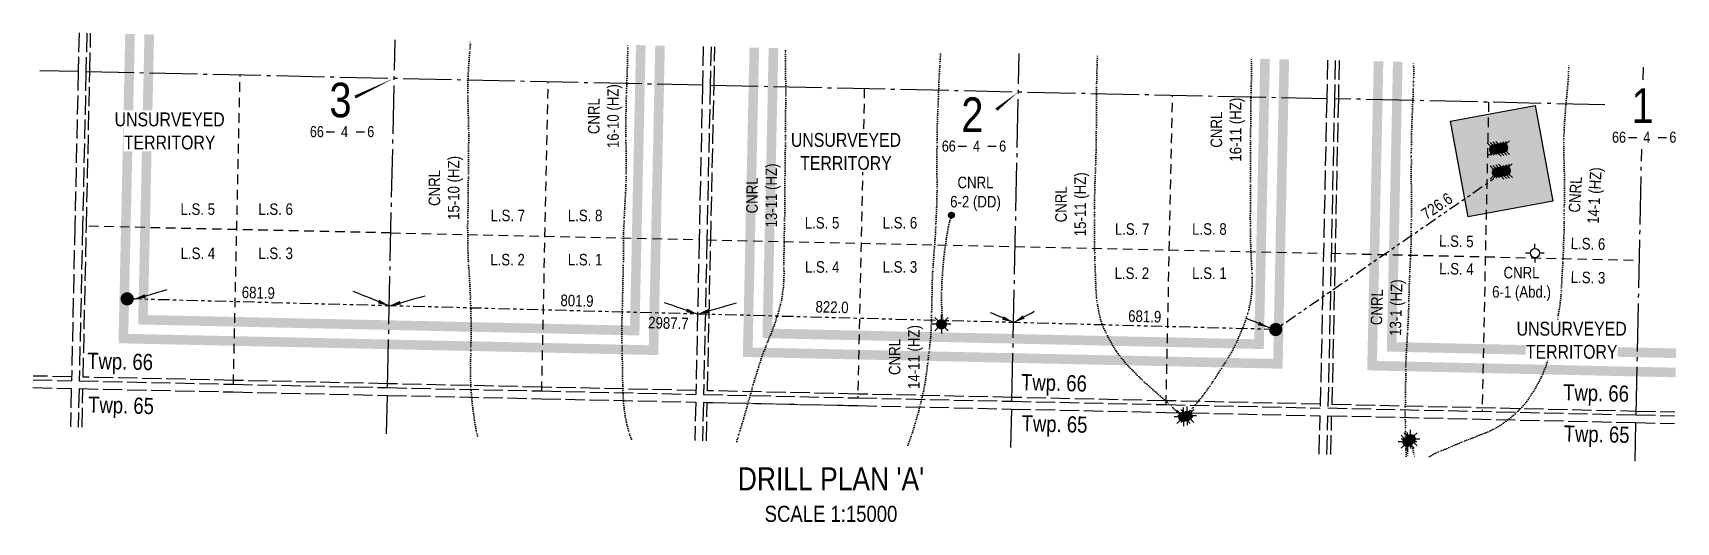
# Model space of a CAD drawing. Extents: x 401306 to 418331, y 6045711 to 6071172.
# Drawn here: x 413713 to 417984, y 6065957 to 6067229 of the extents above; entities that cross this region are included whole.
import ezdxf
from ezdxf.enums import TextEntityAlignment as Align

# ---------------------------------------------------------------- set-up
doc = ezdxf.new("R2010")
doc.units = 0
doc.header["$LTSCALE"] = 5
for name, pattern in [('foc-DOT', [1, 0.2, -0.8]), ('foc-DRILLPATH', [14.75, 6, -1.75, 1.75, -1.75, 1.75, -1.75]), ('foc-LSD', [8, 5, -3]), ('foc-QUARTERLINE', [33, 25, -3, 2, -3]), ('foc-UNSURVEYED', [12.5, 10, -2.5])]:
    doc.linetypes.add(name, pattern=pattern)
for name, color, linetype in [('10', 1, 'Continuous'), ('9', 3, 'Continuous'), ('AS-DRILL-T', 8, 'Continuous'), ('AS-TARGET-GAS-H', 181, 'Continuous'), ('AS-TARGET-OIL-H', 131, 'Continuous'), ('C-SYMBOL', 7, 'Continuous'), ('D-TXT', 6, 'Continuous'), ('DETAIL-HZ-Existing', 8, 'foc-DOT'), ('DETAIL-T', 7, 'Continuous'), ('F-WS-S', 8, 'Continuous'), ('L-BD', 7, 'Continuous'), ('L-BD1', 253, 'Continuous'), ('L-MON', 1, 'Continuous'), ('L-QSEC', 8, 'foc-QUARTERLINE'), ('L-SECLBL', 7, 'Continuous'), ('L-SECTION-LSD', 7, 'foc-LSD'), ('L-USEC', 7, 'foc-UNSURVEYED'), ('P-BUFFER-PURPLE-T', 187, 'Continuous'), ('P-PDRILLPATH', 12, 'foc-DRILLPATH'), ('P-PROPOSED', 10, 'Continuous'), ('P-PROPOSED-H', 21, 'Continuous')]:
    doc.layers.add(name, color=color, linetype=linetype)
doc.styles.add('100L', font='ARIALN.TTF', dxfattribs={"height": 11})
doc.styles.add('80CG', font='ARIALN.TTF', dxfattribs={"height": 10})
doc.styles.add('80L', font='ARIALN.TTF', dxfattribs={"height": 10})
doc.styles.add('SIMPLEX', font='ARIALN.TTF')
doc.styles.get("Standard").update_dxf_attribs({"font": 'ARIALN.TTF'})
doc.dimstyles.new('Compass 5 000', dxfattribs={"dimscale": 5, "dimtxt": 9, "dimasz": 2, "dimexe": 0.2, "dimexo": 0.0625, "dimgap": 0.5, "dimtad": 0, "dimtih": 1, "dimtoh": 1, "dimzin": 0, "dimdsep": 46, "dimtxsty": '80CG', "dimcen": 0.1, "dimse1": 1, "dimse2": 1, "dimclrd": 256, "dimclrt": 256, "dimaunit": 1, "dimadec": 4, "dimazin": 0, "dimtfac": 0.06, "dimtofl": 0, "dimtmove": 0, "dimatfit": 1, "dimfxl": 0.2, "dimtolj": 1, "dimtzin": 0, "dimlwd": -1, "dimarcsym": 0})

# ---------------------------------------------------------------- blocks, each defined once
blk = doc.blocks.new('L-SECLBL')
at = {"layer": '9', "color": 7}
for p, q in [((-5.1, -27.8), (-12.3, -27.8)), ((20.7, -27.8), (13.5, -27.8))]:
    blk.add_line(p, q, dxfattribs=at)
at = {"layer": '10', "color": 2, "style": 'SIMPLEX'}
blk.add_attdef('SEC', text='', height=30, dxfattribs=at).set_placement((0, 0), align=Align.MIDDLE)
at = {"layer": '10', "color": 5, "style": '80L'}
blk.add_attdef('TWP', text='', height=9.5, dxfattribs=at).set_placement((-14.4, -27.4), align=Align.MIDDLE_RIGHT)
blk.add_attdef('RGE', text='', height=9.5, dxfattribs=at).set_placement((3.6, -27.4), align=Align.MIDDLE_CENTER)
blk.add_attdef('MER', text='', height=9.5, dxfattribs=at).set_placement((23.2, -27.4), align=Align.MIDDLE_LEFT)
blk = doc.blocks.new('Gabd')
for p, q in [((-0.81, 0), (-1.62, 0)), ((0, 0.81), (0, 1.62)), ((1.62, 0), (0.81, 0)), ((0, -0.81), (0, -1.62))]:
    blk.add_line(p, q)
blk.add_circle((0, 0), 0.8)
blk = doc.blocks.new('BH-Existing')
at = {"layer": 'AS-DRILL-T'}
h = blk.add_hatch(color=256, dxfattribs=at)
h.dxf.hatch_style = 1
edge = h.paths.add_edge_path()
edge.add_arc((0, 0), 0.5, 0, 360)
blk.add_circle((0, 0), 0.5, dxfattribs=at)
blk = doc.blocks.new('GAS')
h = blk.add_hatch(color=255)
h.dxf.hatch_style = 1
edge = h.paths.add_edge_path()
edge.add_arc((0, 0), 0.9, 0, 360)
for p, q in [((-0.81, 0), (-1.62, 0)), ((-0.57, 0.57), (-1.14, 1.14)), ((0, 0.81), (0, 1.62)), ((0.57, 0.57), (1.14, 1.14)), ((1.62, 0), (0.81, 0)), ((-0.57, -0.57), (-1.14, -1.14)), ((0, -0.81), (0, -1.62)), ((1.14, -1.14), (0.57, -0.57))]:
    blk.add_line(p, q)
blk.add_circle((0, 0), 0.8)
blk = doc.blocks.new('plbh')
at = {"layer": 'L-MON'}
h = blk.add_hatch(color=255, dxfattribs=at)
h.dxf.hatch_style = 1
edge = h.paths.add_edge_path()
edge.add_arc((0, 0), 1.16, 0, 360)
h = blk.add_hatch(color=256, dxfattribs=at)
h.dxf.hatch_style = 1
h.paths.add_polyline_path([(-0.96, 0, 1), (0.96, 0, 1)])
h.paths.add_polyline_path([(0.91, 0, -1), (-0.91, 0, -1)], flags=16)
h.paths.add_polyline_path([(0.45, 0, -1), (-0.45, 0, -1)], flags=0)
h = blk.add_hatch(color=256, dxfattribs=at)
h.dxf.hatch_style = 1
h.paths.add_polyline_path([(-0.45, 0, 1), (0.45, 0, 1)])
h.paths.add_polyline_path([(0.4, 0, -1), (-0.4, 0, -1)], flags=16)
at = {"layer": 'L-MON', "color": 240}
for radius in [0.96, 0.91, 0.45, 0.4]:
    blk.add_circle((0, 0), radius, dxfattribs=at)
blk = doc.blocks.new('WC')
at = {"layer": 'L-MON'}
h = blk.add_hatch(color=255, dxfattribs=at)
h.dxf.hatch_style = 1
edge = h.paths.add_edge_path()
edge.add_arc((0, 0), 0.9, 0, 360)
at = {"layer": 'L-MON', "color": 240, "flags": 128}
for points in [[(-0.62, 0.5), (-1.23, 1.12)], [(0.52, 0.61), (1.13, 1.21)], [(-1.18, -1.18), (-0.56, -0.57)], [(1.16, -1.18), (0.56, -0.57)]]:
    blk.add_lwpolyline(points, dxfattribs=at)
at = {"layer": 'L-MON', "color": 240}
for radius in [0.8, 0.373]:
    blk.add_circle((0, 0), radius, dxfattribs=at)

msp = doc.modelspace()

# ---------------------------------------------------------------- hatches: boundary and pattern name
at = {"layer": 'AS-TARGET-GAS-H'}
h = msp.add_hatch(color=256, dxfattribs=at)
h.dxf.hatch_style = 1
h.paths.add_polyline_path([(415280.713, 6067197.084), (415265.103, 6066467.999), (414012.177, 6066495.377), (414028.056, 6067224.546), (414003.072, 6067225.094), (413986.649, 6066470.939), (415289.552, 6066442.469), (415305.696, 6067196.536)])
h = msp.add_hatch(color=256, dxfattribs=at)
h.dxf.hatch_style = 1
h.paths.add_polyline_path([(416903.321, 6067161.511), (416887.978, 6066432.506), (415634.978, 6066459.912), (415650.588, 6067188.975), (415625.604, 6067189.522), (415609.46, 6066435.475), (416912.436, 6066406.976), (416928.304, 6067160.963)])
h = msp.add_hatch(color=256, dxfattribs=at)
h.dxf.hatch_style = 1
h.paths.add_polyline_path([(417273.192, 6067153.402), (417248.209, 6067153.95), (417232.344, 6066400.484), (417983.728, 6066383.576), (417984.291, 6066408.559), (417257.853, 6066424.906)])
at = {"layer": 'AS-TARGET-OIL-H'}
h = msp.add_hatch(color=256, dxfattribs=at)
h.dxf.hatch_style = 1
h.paths.add_polyline_path([(415330.68, 6067195.988), (415314, 6066416.939), (413961.121, 6066446.502), (413978.089, 6067225.641), (413953.105, 6067226.189), (413935.593, 6066422.064), (415338.449, 6066391.409), (415355.664, 6067195.44)])
h = msp.add_hatch(color=256, dxfattribs=at)
h.dxf.hatch_style = 1
h.paths.add_polyline_path([(416903.321, 6067161.511), (416887.978, 6066432.506), (415634.978, 6066459.912), (415650.588, 6067188.975), (415625.604, 6067189.522), (415609.46, 6066435.475), (416912.436, 6066406.976), (416928.304, 6067160.963)])
h.paths.add_polyline_path([(415583.941, 6066411.037), (415600.62, 6067190.07), (415575.637, 6067190.618), (415558.423, 6066386.6), (416961.352, 6066355.915), (416978.272, 6067159.868), (416953.288, 6067160.415), (416936.894, 6066381.445)])
h = msp.add_hatch(color=256, dxfattribs=at)
h.dxf.hatch_style = 1
h.paths.add_polyline_path([(417223.225, 6067154.497), (417198.241, 6067155.045), (417181.325, 6066351.64), (417982.604, 6066333.609), (417983.166, 6066358.593), (417206.834, 6066376.062)])
at = {"layer": 'P-PROPOSED-H'}
h = msp.add_hatch(color=256, dxfattribs=at)
h.dxf.hatch_style = 1
h.paths.add_polyline_path([(417443.886, 6066750.996), (417663.674, 6066791.607), (417617.76, 6067040.096), (417397.972, 6066999.486)])

# ---------------------------------------------------------------- linework, layer by layer
at = {"layer": 'DETAIL-HZ-Existing', "flags": 128}
for points in [[(414868.628, 6066181.607), (414866.391, 6066192.031), (414862.924, 6066210.889), (414859.837, 6066229.72), (414857.073, 6066248.723), (414854.828, 6066267.686), (414853.072, 6066286.548), (414851.703, 6066305.771), (414850.831, 6066324.834), (414850.46, 6066343.917), (414850.518, 6066363), (414850.786, 6066382.038), (414851.264, 6066401.102), (414851.566, 6066411.008), (414851.762, 6066420.146), (414851.963, 6066439.316), (414852.022, 6066458.419), (414851.961, 6066477.555), (414851.712, 6066496.735), (414851.225, 6066516.03), (414850.558, 6066535.308), (414849.806, 6066554.409), (414848.967, 6066573.611), (414847.955, 6066592.647), (414846.533, 6066611.712), (414845.152, 6066630.846), (414844.319, 6066649.868), (414843.84, 6066669.073), (414843.539, 6066688.184), (414843.24, 6066707.364), (414843.069, 6066726.443), (414843.342, 6066745.741), (414843.941, 6066764.833), (414844.419, 6066783.917), (414844.579, 6066803.038), (414844.619, 6066822.171), (414844.817, 6066841.242), (414845.147, 6066860.389), (414845.317, 6066879.55), (414845.349, 6066898.753), (414845.487, 6066917.825), (414845.706, 6066936.924), (414845.857, 6066956.116), (414845.816, 6066975.221), (414845.415, 6066994.324), (414844.824, 6067013.421), (414844.252, 6067032.507), (414843.713, 6067051.693), (414843.504, 6067070.872), (414843.632, 6067089.954), (414844.071, 6067109.059), (414844.891, 6067128.186), (414846.07, 6067147.265), (414847.498, 6067166.329), (414849.029, 6067185.48), (414850.528, 6067204.553), (414850.675, 6067206.511)], [(415268.668, 6066172.87), (415268.18, 6066174.129), (415262.106, 6066192.204), (415257.039, 6066210.616), (415253.149, 6066229.334), (415250.277, 6066248.42), (415248.345, 6066267.516), (415247.183, 6066286.575), (415246.453, 6066305.745), (415245.931, 6066324.8), (415245.58, 6066343.892), (415245.358, 6066362.951), (415245.1, 6066382.201), (415244.788, 6066401.272), (415244.768, 6066402.663), (415244.416, 6066420.355), (415243.955, 6066439.429), (415243.694, 6066458.539), (415243.935, 6066477.728), (415244.573, 6066496.779), (415245.192, 6066515.9), (415245.661, 6066534.984), (415246.07, 6066554.11), (415246.489, 6066573.205), (415246.908, 6066592.311), (415247.328, 6066611.436), (415247.718, 6066630.572), (415248.018, 6066649.74), (415248.027, 6066668.844), (415247.898, 6066688.041), (415248.226, 6066707.099), (415249.058, 6066726.305), (415250.079, 6066745.498), (415251.048, 6066764.602), (415252.017, 6066783.705), (415253.115, 6066802.756), (415254.125, 6066821.909), (415254.785, 6066841.019), (415255.195, 6066860.195), (415255.354, 6066879.276), (415255.273, 6066898.392), (415255.068, 6066917.301), (415254.744, 6066936.722), (415254.382, 6066955.784), (415254.243, 6066974.981), (415254.402, 6066994.112), (415254.611, 6067013.212), (415254.849, 6067032.252), (415255.288, 6067051.337), (415255.845, 6067070.369), (415256.485, 6067089.49), (415257.213, 6067108.568), (415257.865, 6067127.779), (415258.437, 6067147.021), (415258.936, 6067166.145), (415259.475, 6067185.248), (415259.835, 6067197.541)], [(415542.658, 6066166.886), (415544.518, 6066173.107), (415547.2, 6066182.052), (415549.903, 6066191.046), (415552.566, 6066200.021), (415555.219, 6066209.016), (415557.903, 6066218.031), (415560.546, 6066227.026), (415563.17, 6066236.052), (415569.103, 6066256.68), (415574.247, 6066275.034), (415577.251, 6066285.962), (415579.302, 6066293.44), (415584.508, 6066311.883), (415589.96, 6066330.16), (415595.622, 6066348.413), (415601.164, 6066366.639), (415607.032, 6066384.697), (415607.085, 6066384.826), (415613.809, 6066402.716), (415620.921, 6066420.498), (415627.972, 6066438.201), (415634.914, 6066455.977), (415641.6, 6066473.938), (415647.679, 6066492.052), (415653.093, 6066510.39), (415657.631, 6066528.917), (415661.162, 6066547.646), (415663.631, 6066566.688), (415664.998, 6066585.723), (415665.457, 6066604.787), (415665.319, 6066624.054), (415665.237, 6066643.101), (415665.454, 6066662.14), (415665.683, 6066681.21), (415665.961, 6066700.298), (415666.451, 6066719.422), (415666.951, 6066738.556), (415667.25, 6066757.684), (415667.44, 6066776.824), (415667.662, 6066796.094), (415667.874, 6066815.314), (415667.962, 6066834.396), (415667.991, 6066853.49), (415668.132, 6066872.671), (415668.39, 6066891.72), (415668.681, 6066910.948), (415668.919, 6066930.007), (415669.019, 6066949.13), (415669.087, 6066968.223), (415669.277, 6066987.343), (415669.486, 6067006.443), (415669.676, 6067025.613), (415669.875, 6067044.693), (415669.985, 6067063.875), (415669.916, 6067083.041), (415669.764, 6067102.139), (415669.553, 6067121.248), (415669.242, 6067140.349), (415669.022, 6067159.478), (415669.115, 6067178.78), (415669.329, 6067188.564)], [(415987.185, 6066157.177), (415988.915, 6066161.799), (415991.856, 6066169.748), (415994.79, 6066177.837), (415997.646, 6066186.067), (416000.407, 6066194.49), (416003.017, 6066202.866), (416005.549, 6066211.334), (416008.029, 6066219.723), (416010.5, 6066228.132), (416012.922, 6066236.632), (416015.236, 6066245.215), (416017.465, 6066253.999), (416019.644, 6066262.794), (416021.834, 6066271.679), (416024.027, 6066280.635), (416026.15, 6066289.671), (416028.126, 6066298.781), (416029.985, 6066308.073), (416031.625, 6066317.38), (416034.417, 6066335.225), (416036.317, 6066348.717), (416036.758, 6066352.038), (416037.539, 6066358.163), (416038.692, 6066367.631), (416039.622, 6066375.552), (416039.806, 6066377.139), (416040.919, 6066386.617), (416042.092, 6066396.084), (416043.245, 6066405.572), (416044.338, 6066415.011), (416046.184, 6066433.975), (416046.908, 6066443.512), (416047.938, 6066462.644), (416048.273, 6066472.219), (416048.577, 6066481.765), (416048.831, 6066491.292), (416049.055, 6066500.829), (416049.533, 6066519.883), (416049.953, 6066539.009), (416050.311, 6066558.076), (416050.517, 6066567.693), (416050.751, 6066577.24), (416050.975, 6066586.748), (416051.299, 6066596.253), (416052.376, 6066615.294), (416053.764, 6066634.309), (416055.143, 6066653.424), (416056.524, 6066672.609), (416057.269, 6066682.165), (416057.992, 6066691.662), (416059.149, 6066710.651), (416060.047, 6066729.696), (416060.925, 6066748.742), (416061.803, 6066767.817), (416062.522, 6066786.906), (416063.001, 6066805.991), (416063.31, 6066825.128), (416063.199, 6066844.215), (416062.859, 6066863.367), (416062.867, 6066882.461), (416063.006, 6066901.562), (416063.017, 6066920.757), (416063.195, 6066939.817), (416063.554, 6066958.894), (416063.794, 6066978.073), (416064.023, 6066997.153), (416064.661, 6067016.243), (416065.61, 6067035.307), (416066.379, 6067054.445), (416067.06, 6067073.595), (416067.767, 6067092.634), (416068.595, 6067111.661), (416069.614, 6067130.763), (416070.785, 6067149.943), (416072.053, 6067168.99), (416072.81, 6067179.718)], [(416703.785, 6066230.892), (416703.826, 6066230.931), (416703.806, 6066230.932), (416703.625, 6066230.866), (416703.495, 6066230.899), (416703.476, 6066230.929), (416703.446, 6066230.91), (416703.415, 6066230.9), (416703.396, 6066230.921), (416703.307, 6066230.983), (416703.139, 6066231.056), (416702.839, 6066231.052), (416702.549, 6066231.059), (416702.479, 6066231.1), (416702.5, 6066231.11), (416702.519, 6066231.089), (416702.528, 6066231.019), (416702.545, 6066230.879), (416702.602, 6066230.727), (416702.587, 6066230.518), (416702.512, 6066230.269), (416702.469, 6066230.12), (416702.416, 6066229.991), (416702.29, 6066229.704), (416702.175, 6066229.466), (416702.061, 6066229.268), (416701.936, 6066229.051), (416701.761, 6066228.835), (416701.556, 6066228.569), (416701.62, 6066228.298), (416701.977, 6066228.16), (416702.326, 6066228.083), (416702.603, 6066227.967), (416702.841, 6066227.872), (416703.031, 6066227.848), (416703.261, 6066227.833), (416703.51, 6066227.788), (416703.698, 6066227.694), (416703.816, 6066227.591), (416703.826, 6066227.621), (416703.767, 6066227.642), (416703.696, 6066227.604), (416703.644, 6066227.535), (416703.592, 6066227.426), (416703.591, 6066227.376), (416703.579, 6066227.286), (416703.527, 6066227.187), (416703.454, 6066227.049), (416703.331, 6066226.921), (416703.23, 6066226.843), (416703.166, 6066226.685), (416703.222, 6066226.473), (416703.358, 6066226.31), (416703.426, 6066226.189), (416703.405, 6066226.129), (416703.395, 6066226.15), (416703.457, 6066226.238), (416703.5, 6066226.367), (416703.492, 6066226.488), (416703.575, 6066226.626), (416703.69, 6066226.854), (416703.775, 6066227.102), (416703.811, 6066227.371), (416703.846, 6066227.62), (416703.841, 6066227.851), (416703.765, 6066228.062), (416703.638, 6066228.175), (416703.528, 6066228.167), (416703.407, 6066228.15), (416703.318, 6066228.202), (416703.23, 6066228.264), (416703.11, 6066228.276), (416703.072, 6066228.377), (416703.083, 6066228.447), (416703.064, 6066228.487), (416702.996, 6066228.568), (416702.722, 6066228.874), (416702.284, 6066229.424), (416701.712, 6066230.276), (416700.994, 6066231.351), (416700.079, 6066232.531), (416698.916, 6066233.796), (416697.524, 6066235.156), (416695.866, 6066236.681), (416693.952, 6066238.412), (416691.813, 6066240.348), (416689.477, 6066242.487), (416687.005, 6066244.78), (416684.367, 6066247.267), (416681.505, 6066250.018), (416678.476, 6066252.952), (416675.231, 6066256.081), (416671.819, 6066259.324), (416668.208, 6066262.641), (416664.36, 6066266.084), (416660.306, 6066269.7), (416656.057, 6066273.571), (416651.653, 6066277.695), (416647.043, 6066281.993), (416642.124, 6066286.348), (416636.966, 6066290.758), (416631.66, 6066295.271), (416626.299, 6066299.996), (416620.86, 6066304.862), (416615.284, 6066309.84), (416609.552, 6066314.993), (416603.79, 6066320.176), (416598.012, 6066325.539), (416592.26, 6066331.162), (416586.44, 6066336.936), (416581.806, 6066341.525), (416580.513, 6066342.813), (416574.587, 6066348.749), (416568.693, 6066354.735), (416565.06, 6066358.433), (416562.73, 6066360.803), (416556.801, 6066367.089), (416550.959, 6066373.674), (416545.171, 6066380.468), (416539.588, 6066387.478), (416534.2, 6066394.713), (416529.046, 6066402.154), (416524.127, 6066409.81), (416519.462, 6066417.68), (416511.631, 6066431.899), (416507.704, 6066439.173), (416503.345, 6066447.337), (416499.14, 6066455.658), (416495.31, 6066464.211), (416491.926, 6066473.024), (416488.965, 6066482.019), (416486.488, 6066491.163), (416484.383, 6066500.44), (416482.541, 6066509.801), (416480.89, 6066519.218), (416479.425, 6066528.481), (416479.381, 6066528.762), (416478.083, 6066538.321), (416476.455, 6066557.37), (416475.639, 6066576.482), (416475.013, 6066595.599), (416474.296, 6066614.708), (416473.511, 6066633.869), (416472.997, 6066653.074), (416472.752, 6066672.224), (416472.575, 6066691.312), (416472.481, 6066710.538), (416472.477, 6066729.723), (416472.421, 6066748.858), (416472.354, 6066767.914), (416472.41, 6066787.107), (416472.734, 6066806.234), (416473.302, 6066825.527), (416473.976, 6066844.637), (416474.71, 6066863.755), (416475.384, 6066882.865), (416476.028, 6066901.946), (416476.592, 6066921.088), (416476.846, 6066940.207), (416477.07, 6066959.317), (416477.305, 6066978.436), (416477.359, 6066997.569), (416477.477, 6067016.881), (416477.631, 6067035.972), (416477.604, 6067055.067), (416477.608, 6067074.181), (416477.943, 6067093.348), (416478.388, 6067112.463), (416478.841, 6067131.568), (416479.445, 6067150.659), (416480.159, 6067169.779), (416480.199, 6067170.787)], [(416713.573, 6066233.134), (416713.653, 6066233.143), (416713.889, 6066232.958), (416714.034, 6066232.694), (416714.189, 6066232.481), (416714.4, 6066232.047), (416714.356, 6066231.367), (416714.263, 6066230.789), (416714.469, 6066230.555), (416714.799, 6066230.548), (416715.328, 6066230.507), (416715.975, 6066230.373), (416716.194, 6066230.308), (416716.204, 6066230.308), (416716.392, 6066230.244), (416716.669, 6066230.078), (416716.664, 6066229.368), (416716.057, 6066229.051), (416715.325, 6066229.446), (416714.85, 6066229.687), (416713.881, 6066229.707), (416713.408, 6066229.567), (416713.333, 6066229.369), (416713.227, 6066229.531), (416712.925, 6066229.927), (416712.553, 6066230.295), (416713.139, 6066230.583), (416713.845, 6066230.408), (416713.58, 6066230.173), (416713.122, 6066229.773), (416712.881, 6066230.208), (416712.606, 6066231.414), (416712.396, 6066232.329), (416712.541, 6066233.036), (416712.752, 6066233.562), (416712.893, 6066234.079), (416712.934, 6066234.608), (416712.923, 6066235.048), (416712.823, 6066235.501), (416712.757, 6066235.682), (416712.796, 6066235.651), (416712.827, 6066235.681), (416712.888, 6066235.729), (416712.959, 6066235.798), (416713.082, 6066235.925), (416713.481, 6066236.357), (416714.076, 6066237.075), (416714.827, 6066238.069), (416715.753, 6066239.25), (416716.84, 6066240.537), (416718.071, 6066241.971), (416719.475, 6066243.582), (416721.033, 6066245.339), (416722.674, 6066247.275), (416724.337, 6066249.32), (416726.075, 6066251.564), (416727.919, 6066254.066), (416729.946, 6066256.764), (416732.178, 6066259.677), (416734.561, 6066262.647), (416737.064, 6066265.605), (416739.71, 6066268.68), (416742.51, 6066271.971), (416745.476, 6066275.55), (416748.639, 6066279.424), (416752.048, 6066283.583), (416755.653, 6066288.037), (416759.315, 6066292.851), (416763.034, 6066297.983), (416766.909, 6066303.373), (416770.889, 6066308.98), (416774.905, 6066314.906), (416778.957, 6066321.102), (416783.152, 6066327.465), (416787.462, 6066334.045), (416791.823, 6066340.685), (416796.246, 6066347.403), (416800.712, 6066354.27), (416802.914, 6066357.654), (416805.272, 6066361.295), (416809.821, 6066368.29), (416814.421, 6066375.345), (416816.282, 6066378.226), (416818.974, 6066382.53), (416823.433, 6066389.998), (416827.715, 6066397.619), (416831.931, 6066405.461), (416836.071, 6066413.446), (416840.134, 6066421.612), (416844.667, 6066431.608), (416849.941, 6066444.06), (416853.324, 6066452.19), (416856.877, 6066460.817), (416860.349, 6066469.405), (416863.673, 6066478.077), (416866.772, 6066487.013), (416869.593, 6066495.996), (416872.188, 6066505.223), (416874.507, 6066514.566), (416876.564, 6066523.905), (416878.25, 6066532.681), (416878.363, 6066533.289), (416879.775, 6066542.821), (416880.888, 6066552.41), (416881.699, 6066561.915), (416882.201, 6066571.476), (416882.37, 6066580.445), (416882.373, 6066581.015), (416882.295, 6066590.578), (416882.067, 6066600.135), (416881.699, 6066609.695), (416880.653, 6066628.852), (416879.51, 6066648.11), (416878.743, 6066667.211), (416878.268, 6066686.345), (416877.951, 6066705.436), (416877.705, 6066724.575), (416877.49, 6066743.714), (416877.534, 6066762.857), (416877.788, 6066781.956), (416878.025, 6066801.186), (416878.059, 6066820.339), (416877.925, 6066839.546), (416877.88, 6066858.702), (416877.924, 6066877.805), (416877.978, 6066896.948), (416878.044, 6066916.161), (416877.981, 6066935.407), (416878.006, 6066954.54), (416878.289, 6066973.649), (416878.545, 6066992.857), (416878.68, 6067011.989), (416878.754, 6067031.112), (416878.92, 6067050.322), (416879.414, 6067069.446), (416879.919, 6067088.58), (416880.185, 6067107.789), (416880.479, 6067126.897), (416880.543, 6067146.02), (416880.437, 6067162.012)], [(417282.179, 6066128.892), (417282.215, 6066132.167), (417282.213, 6066136.358), (417282.116, 6066140.791), (417281.943, 6066145.445), (417281.696, 6066150.342), (417281.464, 6066155.458), (417281.246, 6066160.823), (417281.035, 6066166.459), (417280.86, 6066172.414), (417280.721, 6066178.688), (417280.633, 6066183.071), (417280.62, 6066185.282), (417280.604, 6066192.164), (417280.605, 6066199.325), (417280.61, 6066206.697), (417280.548, 6066214.21), (417280.419, 6066221.874), (417280.332, 6066229.668), (417280.319, 6066237.63), (417280.36, 6066245.751), (417280.405, 6066250.721), (417280.433, 6066253.991), (417280.525, 6066262.171), (417280.607, 6066270.841), (417280.665, 6066279.302), (417280.723, 6066287.792), (417280.773, 6066296.323), (417280.893, 6066304.922), (417281.116, 6066313.63), (417281.341, 6066322.437), (417281.478, 6066331.326), (417281.568, 6066340.386), (417281.672, 6066349.586), (417281.777, 6066358.896), (417281.905, 6066368.305), (417282.124, 6066377.773), (417282.485, 6066387.337), (417282.967, 6066396.959), (417283.53, 6066406.61), (417284.024, 6066414.911), (417285.266, 6066436.86), (417285.724, 6066444.842), (417286.33, 6066454.171), (417286.956, 6066463.5), (417287.552, 6066472.82), (417288.118, 6066482.16), (417288.576, 6066491.562), (417288.852, 6066500.909), (417289.039, 6066510.287), (417289.217, 6066519.715), (417289.434, 6066529.073), (417289.671, 6066538.45), (417289.928, 6066547.816), (417290.175, 6066557.223), (417290.432, 6066566.58), (417290.78, 6066576.005), (417291.155, 6066585.289), (417291.522, 6066594.643), (417291.889, 6066604.018), (417292.276, 6066613.421), (417292.684, 6066622.855), (417293.133, 6066632.278), (417293.579, 6066641.63), (417294.084, 6066651.382), (417294.597, 6066661.053), (417295.042, 6066670.796), (417295.336, 6066680.512), (417295.501, 6066690.271), (417295.636, 6066700.01), (417295.711, 6066709.751), (417295.735, 6066719.502), (417295.83, 6066729.252), (417296.015, 6066738.991), (417296.2, 6066748.739), (417296.414, 6066758.477), (417296.619, 6066768.214), (417296.724, 6066777.964), (417296.729, 6066787.716), (417296.673, 6066797.47), (417296.548, 6066807.204), (417296.378, 6066816.75), (417296.163, 6066826.487), (417295.988, 6066836.233), (417295.923, 6066845.986), (417295.887, 6066855.739), (417295.892, 6066865.501), (417295.957, 6066875.232), (417296.011, 6066884.943), (417296.016, 6066894.705), (417295.991, 6066904.448), (417295.975, 6066914.17), (417295.99, 6066923.922), (417296.065, 6066933.673), (417296.18, 6066943.432), (417296.343, 6066953.101), (417296.577, 6066962.848), (417296.832, 6066972.585), (417297.127, 6066982.331), (417297.462, 6066992.076), (417297.806, 6067001.811), (417298.171, 6067011.556), (417298.526, 6067021.29), (417298.886, 6067030.835), (417299.281, 6067040.579), (417299.735, 6067050.301), (417300.2, 6067060.044), (417300.634, 6067069.767), (417301.039, 6067079.51), (417301.413, 6067089.224), (417301.748, 6067098.96), (417302.002, 6067108.686), (417302.147, 6067118.415), (417302.161, 6067128.147), (417302.075, 6067137.871), (417301.987, 6067147.475), (417301.935, 6067152.772)], [(416074.694, 6066471.532), (416075.317, 6066471.179), (416077.331, 6066469.966), (416077.631, 6066469.469), (416076.08, 6066468.972), (416075.817, 6066468.368), (416075.546, 6066467.373), (416074.771, 6066466.689), (416074.359, 6066467.088), (416074.362, 6066467.228), (416074.441, 6066467.627), (416074.622, 6066468.633), (416075.084, 6066470.124), (416076.281, 6066472.759), (416077.199, 6066475.98), (416077.674, 6066480.901), (416077.447, 6066487.147), (416076.782, 6066493.983), (416076.045, 6066502.1), (416075.484, 6066510.984), (416075.217, 6066520.062), (416075.178, 6066534.226), (416075.226, 6066541.637), (416075.198, 6066545.508), (416075.14, 6066558.762), (416075.388, 6066569.92), (416075.932, 6066581.411), (416076.676, 6066592.878), (416078.251, 6066614.249), (416079.474, 6066630.817), (416081.123, 6066649.066), (416082.807, 6066662.403), (416085.108, 6066677.457), (416086.871, 6066688.892), (416088.508, 6066700.92), (416090.093, 6066711.969), (416092.51, 6066724.94), (416094.891, 6066734.392), (416096.639, 6066740.836), (416099.785, 6066752.832), (416100.392, 6066755.07)], [(417286.32, 6066166.188), (417286.258, 6066166.079), (417286.185, 6066165.951), (417286.112, 6066165.822), (417286.039, 6066165.674), (417285.914, 6066165.426), (417285.686, 6066165.071), (417285.427, 6066164.606), (417285.309, 6066164.259), (417285.327, 6066164.148), (417285.288, 6066164.189), (417285.172, 6066164.372), (417285.022, 6066164.365), (417284.836, 6066164.109), (417284.855, 6066164.068), (417285.134, 6066164.483), (417285.346, 6066165.058), (417285.442, 6066165.326), (417285.568, 6066165.614), (417285.622, 6066165.792), (417285.644, 6066165.912), (417285.645, 6066165.942), (417285.635, 6066165.932), (417285.632, 6066165.822), (417285.615, 6066165.483), (417285.593, 6066164.913), (417285.577, 6066164.163), (417285.598, 6066163.232), (417285.629, 6066160.891), (417285.622, 6066160.561), (417285.571, 6066158.162), (417285.502, 6066155.313), (417285.5, 6066152.382), (417285.547, 6066149.4), (417285.635, 6066146.458), (417285.794, 6066143.524), (417286.012, 6066140.599), (417286.21, 6066137.634), (417286.228, 6066134.683), (417286.006, 6066131.717), (417285.759, 6066128.814)], [(417293.937, 6066172.595), (417293.904, 6066172.426), (417293.941, 6066172.285), (417294.188, 6066172.15), (417294.484, 6066171.944), (417294.7, 6066171.739), (417294.904, 6066171.475), (417295.139, 6066171.24), (417295.424, 6066170.974), (417295.709, 6066170.747), (417295.997, 6066170.641), (417296.255, 6066170.576), (417296.585, 6066170.529), (417297.003, 6066170.47), (417297.555, 6066170.529), (417297.69, 6066170.776), (417297.837, 6066171.123), (417297.996, 6066171.52), (417298.135, 6066171.957), (417298.234, 6066172.385), (417298.231, 6066172.725), (417298.105, 6066172.938), (417297.869, 6066173.123), (417297.564, 6066173.329), (417297.258, 6066173.566), (417296.954, 6066173.842), (417296.6, 6066174.13), (417296.269, 6066174.537), (417295.897, 6066174.944), (417295.442, 6066175.194), (417295.223, 6066175.249), (417294.804, 6066175.307), (417294.735, 6066175.319), (417294.515, 6066175.344), (417294.326, 6066175.368), (417294.266, 6066175.369), (417294.055, 6066175.323), (417293.75, 6066175.12), (417293.523, 6066174.764), (417293.532, 6066174.234), (417293.706, 6066173.48), (417293.895, 6066172.506), (417294.041, 6066171.343), (417294.535, 6066168.662), (417295.333, 6066165.724), (417296.229, 6066162.635), (417297.135, 6066159.605), (417297.918, 6066156.878), (417298.605, 6066154.353), (417299.353, 6066151.867), (417300.05, 6066149.312), (417300.494, 6066146.652), (417300.857, 6066143.934), (417301.29, 6066141.244), (417301.715, 6066138.604), (417302.13, 6066135.995), (417302.567, 6066133.465), (417303.135, 6066130.953), (417303.849, 6066128.419)]]:
    msp.add_lwpolyline(points, dxfattribs=at)
at = {"layer": 'L-QSEC', "flags": 128}
for points in [[(414634.867, 6066306.801), (414654.387, 6067210.815)], [(416257.757, 6066271.323), (416276.948, 6067175.243)], [(413730.955, 6067131.077), (413830.89, 6067128.893)], [(413850.993, 6067128.453), (415453.461, 6067093.436)], [(417898.563, 6067106.967), (417899.26, 6067139.676)], [(415473.565, 6067093), (417076.104, 6067058.21)], [(417798.739, 6067041.957), (417096.211, 6067057.787)], [(417880.381, 6066235.926), (417894.769, 6066926.396)], [(414632.276, 6066186.77), (414634.433, 6066286.697)], [(416255.209, 6066151.322), (416257.33, 6066251.219)], [(417877.842, 6066115.882), (417879.928, 6066215.819)]]:
    msp.add_lwpolyline(points, dxfattribs=at)
at = {"layer": 'L-SECLBL', "flags": 128}
for points in [[(414652.23, 6067110.945, 0, 8, 0), (414550.477, 6067061.97, 0, 0, 0)], [(416274.833, 6067075.605, 0, 8, 0), (416217.395, 6067029.225, 0, 0, 0)]]:
    msp.add_lwpolyline(points, format="xyseb", dxfattribs=at)
at = {"layer": 'L-SECTION-LSD'}
for p, q in [((417496.671, 6067048.764), (417479.834, 6066244.939)), ((417087.749, 6066655.869), (417888.756, 6066637.833))]:
    msp.add_line(p, q, dxfattribs=at)
at = {"layer": 'L-SECTION-LSD', "flags": 128}
for points in [[(414234.177, 6066315.556), (414251.612, 6067119.7)], [(415035.562, 6066298.045), (415052.846, 6067102.19)], [(415874.199, 6067084.302), (415857.063, 6066280.086)], [(416658.477, 6066262.557), (416675.468, 6067066.908)], [(414643.549, 6066708.873), (413842.238, 6066726.383)], [(414643.549, 6066708.873), (415444.853, 6066691.362)], [(415464.957, 6066690.928), (416266.295, 6066673.464)], [(416266.295, 6066673.464), (417067.642, 6066656.3)]]:
    msp.add_lwpolyline(points, dxfattribs=at)
at = {"layer": 'L-USEC'}
for p, q in [((413833.066, 6067228.821), (413830.89, 6067128.893)), ((413853.17, 6067228.38), (413850.993, 6067128.455)), ((413861.046, 6067128.234), (413863.222, 6067228.16)), ((415455.598, 6067193.249), (415453.461, 6067093.436)), ((415475.702, 6067192.809), (415473.565, 6067093.006)), ((415483.616, 6067092.777), (415485.754, 6067192.588)), ((413830.89, 6067128.893), (413822.134, 6066726.82)), ((413850.993, 6067128.455), (413842.238, 6066726.383)), ((413852.29, 6066726.162), (413861.046, 6067128.234)), ((415453.461, 6067093.436), (415444.853, 6066691.362)), ((415473.565, 6067093.006), (415464.957, 6066690.932)), ((415475.008, 6066690.703), (415483.616, 6067092.777)), ((413822.134, 6066726.82), (413813.378, 6066324.752)), ((413842.238, 6066726.383), (413833.482, 6066324.313)), ((413843.753, 6066334.144), (413852.29, 6066726.162)), ((415444.853, 6066691.362), (415436.244, 6066289.289)), ((415464.957, 6066690.932), (415456.348, 6066288.85)), ((415466.615, 6066298.682), (415475.008, 6066690.703)), ((413813.597, 6066334.804), (413713.663, 6066336.988)), ((413713.006, 6066306.831), (413812.941, 6066304.648)), ((413713.445, 6066326.935), (413813.378, 6066324.752)), ((413812.941, 6066304.648), (413810.765, 6066204.713)), ((413833.044, 6066304.209), (413830.869, 6066204.275)), ((413833.044, 6066304.209), (414233.738, 6066295.452)), ((413833.482, 6066324.313), (414234.177, 6066315.556)), ((413840.921, 6066204.054), (413843.096, 6066303.989)), ((414234.391, 6066325.609), (413843.753, 6066334.144)), ((414233.738, 6066295.452), (414634.433, 6066286.697)), ((414234.177, 6066315.556), (414634.873, 6066306.801)), ((414635.085, 6066316.853), (414234.391, 6066325.609)), ((414634.873, 6066306.801), (415035.562, 6066298.045)), ((415035.772, 6066308.097), (414635.085, 6066316.853)), ((415035.562, 6066298.045), (415436.244, 6066289.289)), ((415436.46, 6066299.341), (415035.772, 6066308.097)), ((415857.266, 6066290.139), (415466.615, 6066298.682)), ((414634.433, 6066286.697), (415035.123, 6066277.941)), ((415035.123, 6066277.941), (415435.814, 6066269.185)), ((415435.814, 6066269.185), (415433.676, 6066169.266)), ((415455.918, 6066268.746), (415453.78, 6066168.836)), ((415455.918, 6066268.746), (415856.624, 6066259.982)), ((415456.348, 6066288.85), (415857.063, 6066280.086)), ((415463.83, 6066168.607), (415465.968, 6066268.526)), ((415463.83, 6066168.607), (415465.968, 6066268.526)), ((415465.968, 6066268.526), (415856.624, 6066259.982)), ((415856.624, 6066259.982), (416257.33, 6066251.219)), ((415856.624, 6066259.982), (416257.33, 6066251.219)), ((415857.063, 6066280.086), (416257.77, 6066271.322)), ((416257.969, 6066281.374), (415857.266, 6066290.139)), ((416257.33, 6066251.219), (416658.036, 6066242.454)), ((416257.33, 6066251.219), (416658.036, 6066242.454)), ((416257.77, 6066271.322), (416658.476, 6066262.558)), ((416658.674, 6066272.609), (416257.969, 6066281.374)), ((416658.476, 6066262.558), (417059.183, 6066253.792)), ((417059.378, 6066263.844), (416658.674, 6066272.609)), ((416658.036, 6066242.454), (417058.744, 6066233.689)), ((416658.036, 6066242.454), (417058.744, 6066233.689))]:
    msp.add_line(p, q, dxfattribs=at)
at = {"layer": 'L-USEC', "flags": 128}
for points in [[(417078.198, 6067157.677), (417076.104, 6067058.21)], [(417098.305, 6067157.236), (417096.211, 6067057.787)], [(417108.354, 6067157.016), (417106.26, 6067057.575)], [(417076.104, 6067058.21), (417059.18, 6066254.404)], [(417096.211, 6067057.787), (417079.287, 6066253.952)], [(417106.26, 6067057.575), (417089.547, 6066263.774)], [(417079.287, 6066253.952), (417880.381, 6066235.926)], [(417089.547, 6066263.774), (417880.607, 6066245.974)], [(417056.641, 6066133.818), (417058.744, 6066233.689)], [(417076.748, 6066133.379), (417078.864, 6066233.873)], [(417078.864, 6066233.845), (417879.928, 6066215.819)], [(417086.797, 6066133.159), (417088.913, 6066233.662)], [(417879.928, 6066215.819), (417979.932, 6066213.569)], [(417880.381, 6066235.926), (417980.355, 6066233.676)], [(417880.607, 6066245.974), (417980.567, 6066243.725)]]:
    msp.add_lwpolyline(points, dxfattribs=at)
at = {"layer": 'P-PROPOSED'}
msp.add_lwpolyline([(417397.972, 6066999.486), (417617.76, 6067040.096), (417663.674, 6066791.607), (417443.886, 6066750.996)], close=True, dxfattribs=at)

# ---------------------------------------------------------------- block references
at = {"layer": 'AS-DRILL-T', "xscale": 14.99999999999999, "yscale": 14.99999999999999, "zscale": 14.99999999999999}
msp.add_blockref('BH-Existing', (416100.399, 6066755.051), dxfattribs=at)
at = {"layer": 'F-WS-S', "xscale": 14.99999999999999, "yscale": 14.99999999999999, "zscale": 14.99999999999999}
for name, p in [('Gabd', (417617.368, 6066656.353)), ('GAS', (416074.694, 6066471.532)), ('GAS', (416703.785, 6066230.892)), ('GAS', (416713.573, 6066233.134)), ('GAS', (417286.32, 6066166.188)), ('GAS', (417293.937, 6066172.595))]:
    msp.add_blockref(name, p, dxfattribs=at)
at = {"layer": 'L-MON', "xscale": 14.99999999999999, "yscale": 14.99999999999999, "zscale": 14.99999999999999}
for name, p in [('WC', (417511.88, 6066926.001)), ('WC', (417519.252, 6066927.362)), ('WC', (417526.624, 6066928.723)), ('WC', (417533.997, 6066930.084)), ('WC', (417519.042, 6066866.334)), ('WC', (417526.414, 6066867.695)), ('WC', (417533.786, 6066869.056)), ('WC', (417541.159, 6066870.417)), ('plbh', (413958.102, 6066537.478)), ('plbh', (416943.486, 6066457.809))]:
    msp.add_blockref(name, p, dxfattribs=at)
at = {"layer": 'L-SECLBL', "xscale": 2.999999999999997, "yscale": 2.999999999999997, "zscale": 2.999999999999997}
for p, values in [((414512.546, 6067054.348), {'SEC': '3', 'TWP': '66', 'RGE': '4', 'MER': '6'}), ((416155.06, 6067016.779), {'SEC': '2', 'TWP': '66', 'RGE': '4', 'MER': '6'}), ((417897.132, 6067039.74), {'SEC': '1', 'TWP': '66', 'RGE': '4', 'MER': '6'})]:
    msp.add_blockref('L-SECLBL', p, dxfattribs=at).add_auto_attribs(values)

# ---------------------------------------------------------------- texts
at = {"layer": 'D-TXT', "color": 3, "char_height": 41.9791, "attachment_point": 1, "rotation": 358.710935, "style": '80L'}
for s, width, heights, insert in [('Twp. 66', 169.19517, [29.038], (413854.83, 6066397.803)), ('Twp. 66', 169.19517, [29.038], (416282.104, 6066342.18)), ('Twp. 66', 169.19517, [29.038], (417691.187, 6066315.705)), ('Twp. 65', 304.18619, [0], (413857.214, 6066283.696)), ('Twp. 65', 304.18619, [0], (416283.562, 6066235.196)), ('Twp. 65', 304.18619, [0], (417692.645, 6066208.721))]:
    msp.add_mtext_dynamic_manual_height_columns(s, width=width, gutter_width=142.5, heights=heights, dxfattribs=dict(at, insert=insert))
at = {"layer": 'DETAIL-HZ-Existing', "char_height": 30, "attachment_point": 1, "style": '80L'}
for s, insert, rotation in [('\\pxqc;CNRL\\P16-10 (HZ)', (415155.917, 6066930.183), 90), ('\\pxqc;CNRL\\P16-11 (HZ)', (416774.194, 6066894.963), 90), ('\\pxqc;CNRL\\P15-10 (HZ)', (414741.657, 6066743.615), 90), ('\\pxqc;CNRL\\P13-11 (HZ)', (415567.305, 6066724.12), 90), ('\\pxqc;CNRL\\P15-11 (HZ)', (416370.42, 6066701.109), 90), ('\\pxqc;CNRL\\P14-1 (HZ)', (417702.721, 6066727.398), 86.91579), ('\\pxqc;CNRL\\P13-1 (HZ)', (417189.05, 6066434.199), 88.49192), ('\\pxqc;CNRL\\P14-11 (HZ)', (415937.894, 6066304.126), 90)]:
    msp.add_mtext_dynamic_manual_height_columns(s, width=164.3382, gutter_width=150, heights=[0], dxfattribs=dict(at, insert=insert, rotation=rotation))
for s, insert in [('\\pxqc;CNRL\\P6-2 (DD)', (416080.963, 6066855.058)), ('\\pxqc;CNRL\\P6-1 (Abd.)', (417500.261, 6066620.696))]:
    msp.add_mtext_dynamic_manual_height_columns(s, width=164.3382, gutter_width=150, heights=[0], dxfattribs=dict(at, insert=insert))
at = {"layer": 'DETAIL-T', "color": 3, "insert": (415448.967, 6066099.752), "char_height": 59.97519, "width": 677.22247, "attachment_point": 1, "style": '80CG'}
msp.add_mtext("\\pxqc;DRILL PLAN 'A'\\P{\\H0.7x;SCALE 1:15000}", dxfattribs=at)
at = {"layer": 'L-BD', "style": '80L'}
msp.add_text('2987.7', height=29.9876, rotation=358.4714, dxfattribs=at).set_placement((415364.958, 6066474.65), align=Align.MIDDLE)
at = {"layer": 'L-BD1'}
msp.add_text('726.6', height=29.9876, rotation=34.619527, dxfattribs=at).set_placement((417362.295, 6066778.463), align=Align.MIDDLE_CENTER)
at = {"layer": 'P-BUFFER-PURPLE-T'}
for s, p in [('681.9', (414299.032, 6066553.529)), ('801.9', (415127.334, 6066532.746)), ('822.0', (415790.347, 6066516.115)), ('681.9', (416603.047, 6066492.043))]:
    msp.add_text(s, height=29.9876, rotation=358.471355, dxfattribs=at).set_placement(p, align=Align.MIDDLE_CENTER)

# ---------------------------------------------------------------- leaders
at = {"layer": 'P-BUFFER-PURPLE-T', "path_type": 1}
for points, override in [([(413976.336, 6066536.63), (414061.805, 6066561.553)], {"dimasz": 6, "dimgap": 0.5, "dimtad": 0}), ([(414639.456, 6066519.295), (414545.645, 6066556.771)], {"dimasz": 6}), ([(414639.456, 6066519.295), (414732.41, 6066545.482)], {"dimasz": 6}), ([(415440.711, 6066497.913), (415354.761, 6066527.358)], {"dimasz": 6}), ([(415440.711, 6066497.913), (415542.355, 6066527.106)], {"dimasz": 6}), ([(416262.102, 6066475.993), (416202.098, 6066501.518)], {"dimasz": 6}), ([(416262.102, 6066475.993), (416315.988, 6066505.203)], {"dimasz": 6}), ([(416926.46, 6066462.414), (416867.951, 6066486.32)], {"dimasz": 6})]:
    msp.add_leader(points, dimstyle='Compass 5 000', override=override, dxfattribs=at)

# ---------------------------------------------------------------- next in the draw order: texts
at = {"layer": 'C-SYMBOL', "color": 3, "insert": (414068.514, 6066973.632), "char_height": 35.98207, "attachment_point": 5, "style": '80L', "bg_fill": 3, "box_fill_scale": 1.15, "bg_fill_color": 256, "bg_fill_true_color": 256, "bg_fill_transparency": 0}
msp.add_mtext_dynamic_manual_height_columns('\\pxqc;UNSURVEYED TERRITORY', width=228.13964, gutter_width=106.875, heights=[0], dxfattribs=at)
at = {"layer": 'L-SECTION-LSD', "char_height": 30, "attachment_point": 1, "rotation": 358.710078, "style": '100L', "bg_fill": 3, "box_fill_scale": 1.5, "bg_fill_color": 256, "bg_fill_transparency": 0}
for s, width, insert in [('\\pxql;L.S. 6', 91.40989, (417710.719, 6066696.862)), ('\\pxqr;L.S. 4', 91.5801, (417366.99, 6066631.678)), ('\\pxql;L.S. 3', 91.08837, (417710.719, 6066609.01))]:
    msp.add_mtext_dynamic_manual_height_columns(s, width=width, gutter_width=164.929, heights=[0], dxfattribs=dict(at, insert=insert))

# ---------------------------------------------------------------- next in the draw order: texts
at = {"layer": 'L-SECTION-LSD', "insert": (417367.102, 6066703.451), "char_height": 30, "attachment_point": 1, "rotation": 358.710078, "style": '100L', "bg_fill": 3, "box_fill_scale": 1.5, "bg_fill_color": 256, "bg_fill_transparency": 0}
msp.add_mtext_dynamic_manual_height_columns('\\pxqr;L.S. 5', width=91.16403, gutter_width=164.929, heights=[0], dxfattribs=at)

# ---------------------------------------------------------------- next in the draw order: linework, layer by layer
at = {"layer": 'DETAIL-HZ-Existing', "flags": 128}
msp.add_lwpolyline([(417343.569, 6066127.551), (417346.909, 6066129.763), (417351.043, 6066132.287), (417355.446, 6066134.745), (417360.116, 6066137.087), (417365.054, 6066139.304), (417370.27, 6066141.445), (417375.726, 6066143.581), (417381.304, 6066145.794), (417387.003, 6066148.105), (417392.796, 6066150.564), (417398.722, 6066153.17), (417404.813, 6066155.973), (417411.063, 6066158.792), (417417.481, 6066161.488), (417424.049, 6066164.17), (417430.747, 6066166.87), (417437.626, 6066169.586), (417444.685, 6066172.349), (417451.896, 6066175.148), (417459.267, 6066177.994), (417466.86, 6066180.925), (417474.606, 6066183.973), (417482.413, 6066187.079), (417490.271, 6066190.235), (417498.081, 6066193.472), (417505.836, 6066196.97), (417513.489, 6066200.85), (417520.961, 6066205.134), (417528.2, 6066209.793), (417535.366, 6066214.753), (417542.243, 6066219.77), (417549.238, 6066225.154), (417556.157, 6066230.75), (417563.01, 6066236.537), (417569.757, 6066242.527), (417576.349, 6066248.76), (417582.708, 6066255.288), (417588.743, 6066262.112), (417594.434, 6066269.255), (417599.901, 6066276.661), (417605.222, 6066284.291), (417610.388, 6066292.134), (417615.418, 6066300.181), (417620.302, 6066308.4), (417625.029, 6066316.762), (417629.559, 6066325.299), (417633.843, 6066334.001), (417637.839, 6066342.849), (417641.569, 6066351.823), (417645.963, 6066363.403), (417653.022, 6066384.219), (417654.663, 6066389.496), (417657.413, 6066398.51), (417660.112, 6066407.485), (417662.681, 6066416.463), (417665.131, 6066425.484), (417667.402, 6066434.538), (417669.424, 6066443.678), (417671.249, 6066452.932), (417672.865, 6066462.24), (417674.341, 6066471.551), (417675.787, 6066480.882), (417677.222, 6066490.134), (417678.626, 6066499.387), (417680.061, 6066508.649), (417681.526, 6066517.9), (417682.931, 6066527.163), (417684.136, 6066536.439), (417685.042, 6066545.752), (417685.688, 6066555.111), (417686.197, 6066564.542), (417686.613, 6066573.885), (417687.041, 6066583.309), (417687.509, 6066592.731), (417688.036, 6066602.122), (417688.593, 6066611.472), (417689.17, 6066620.822), (417689.746, 6066630.182), (417690.314, 6066639.592), (417690.771, 6066648.955), (417691.087, 6066658.3), (417691.334, 6066667.657), (417691.602, 6066677.074), (417691.959, 6066686.448), (417692.373, 6066696.191), (417692.778, 6066705.925), (417693.143, 6066715.67), (417693.357, 6066725.417), (417693.512, 6066735.156), (417693.627, 6066744.896), (417693.641, 6066754.648), (417693.616, 6066764.4), (417693.621, 6066774.133), (417693.695, 6066783.873), (417693.81, 6066793.623), (417693.915, 6066803.373), (417693.99, 6066813.113), (417694.044, 6066822.854), (417694.089, 6066832.606), (417694.024, 6066842.359), (417693.898, 6066852.094), (417693.743, 6066861.829), (417693.547, 6066871.556), (417693.342, 6066881.292), (417693.086, 6066891.04), (417692.811, 6066900.777), (417692.535, 6066910.515), (417692.3, 6066920.252), (417692.245, 6066930.006), (417692.344, 6066939.496), (417692.469, 6066949.235), (417692.643, 6066958.984), (417692.929, 6066968.75), (417693.353, 6066978.473), (417693.838, 6066988.215), (417694.382, 6066997.946), (417695.057, 6067007.674), (417695.811, 6067017.4), (417696.576, 6067027.166), (417697.401, 6067036.881), (417698.265, 6067046.585), (417699.099, 6067056.29), (417699.963, 6067065.994), (417700.886, 6067075.686), (417701.89, 6067085.367), (417702.874, 6067095.049), (417703.648, 6067104.775), (417704.222, 6067114.485), (417704.717, 6067124.227), (417705.222, 6067133.968), (417705.768, 6067143.918)], dxfattribs=at)
at = {"layer": 'P-PDRILLPATH'}
msp.add_lwpolyline([(417541.159, 6066870.417), (416943.486, 6066457.809), (413958.102, 6066537.478)], dxfattribs=at)

# ---------------------------------------------------------------- next in the draw order: texts
at = {"layer": 'C-SYMBOL', "color": 3, "char_height": 35.98207, "attachment_point": 5, "style": '80L', "bg_fill": 3, "box_fill_scale": 1.15, "bg_fill_color": 256, "bg_fill_true_color": 256, "bg_fill_transparency": 0}
for insert in [(415826.429, 6066920.338), (417712.733, 6066429.646)]:
    msp.add_mtext_dynamic_manual_height_columns('\\pxqc;UNSURVEYED TERRITORY', width=228.13964, gutter_width=106.875, heights=[0], dxfattribs=dict(at, insert=insert))
at = {"layer": 'L-SECTION-LSD', "char_height": 29.9876, "attachment_point": 1, "style": '100L', "bg_fill": 3, "box_fill_scale": 1.5, "bg_fill_color": 256, "bg_fill_transparency": 0}
for s, width, insert in [('\\pxqr;L.S. 5', 91.16572, (414095.325, 6066785.621)), ('\\pxql;L.S. 6', 91.41159, (414299.119, 6066785.621)), ('\\pxqr;L.S. 7', 92.60311, (414899.771, 6066769.199)), ('L.S. 8', 91.16572, (415103.565, 6066769.199)), ('\\pxqr;L.S. 5', 91.16572, (415718.062, 6066750.189)), ('\\pxql;L.S. 6', 91.41159, (415921.855, 6066750.189)), ('\\pxqr;L.S. 7', 92.60311, (416522.542, 6066733.963)), ('L.S. 8', 91.16572, (416726.336, 6066733.963)), ('\\pxqr;L.S. 4', 91.5818, (414095.325, 6066670.814)), ('\\pxql;L.S. 3', 91.09007, (414299.119, 6066670.814)), ('\\pxqr;L.S. 2', 91.92224, (414899.771, 6066654.392)), ('L.S. 1', 89.93637, (415103.565, 6066654.392)), ('\\pxqr;L.S. 4', 91.5818, (415718.062, 6066635.382)), ('\\pxql;L.S. 3', 91.09007, (415921.855, 6066635.382)), ('\\pxqr;L.S. 2', 91.92224, (416522.542, 6066619.157)), ('L.S. 1', 89.93637, (416726.336, 6066619.157))]:
    msp.add_mtext_dynamic_manual_height_columns(s, width=width, gutter_width=164.932, heights=[0], dxfattribs=dict(at, insert=insert))

doc.saveas('drawing.dxf')
